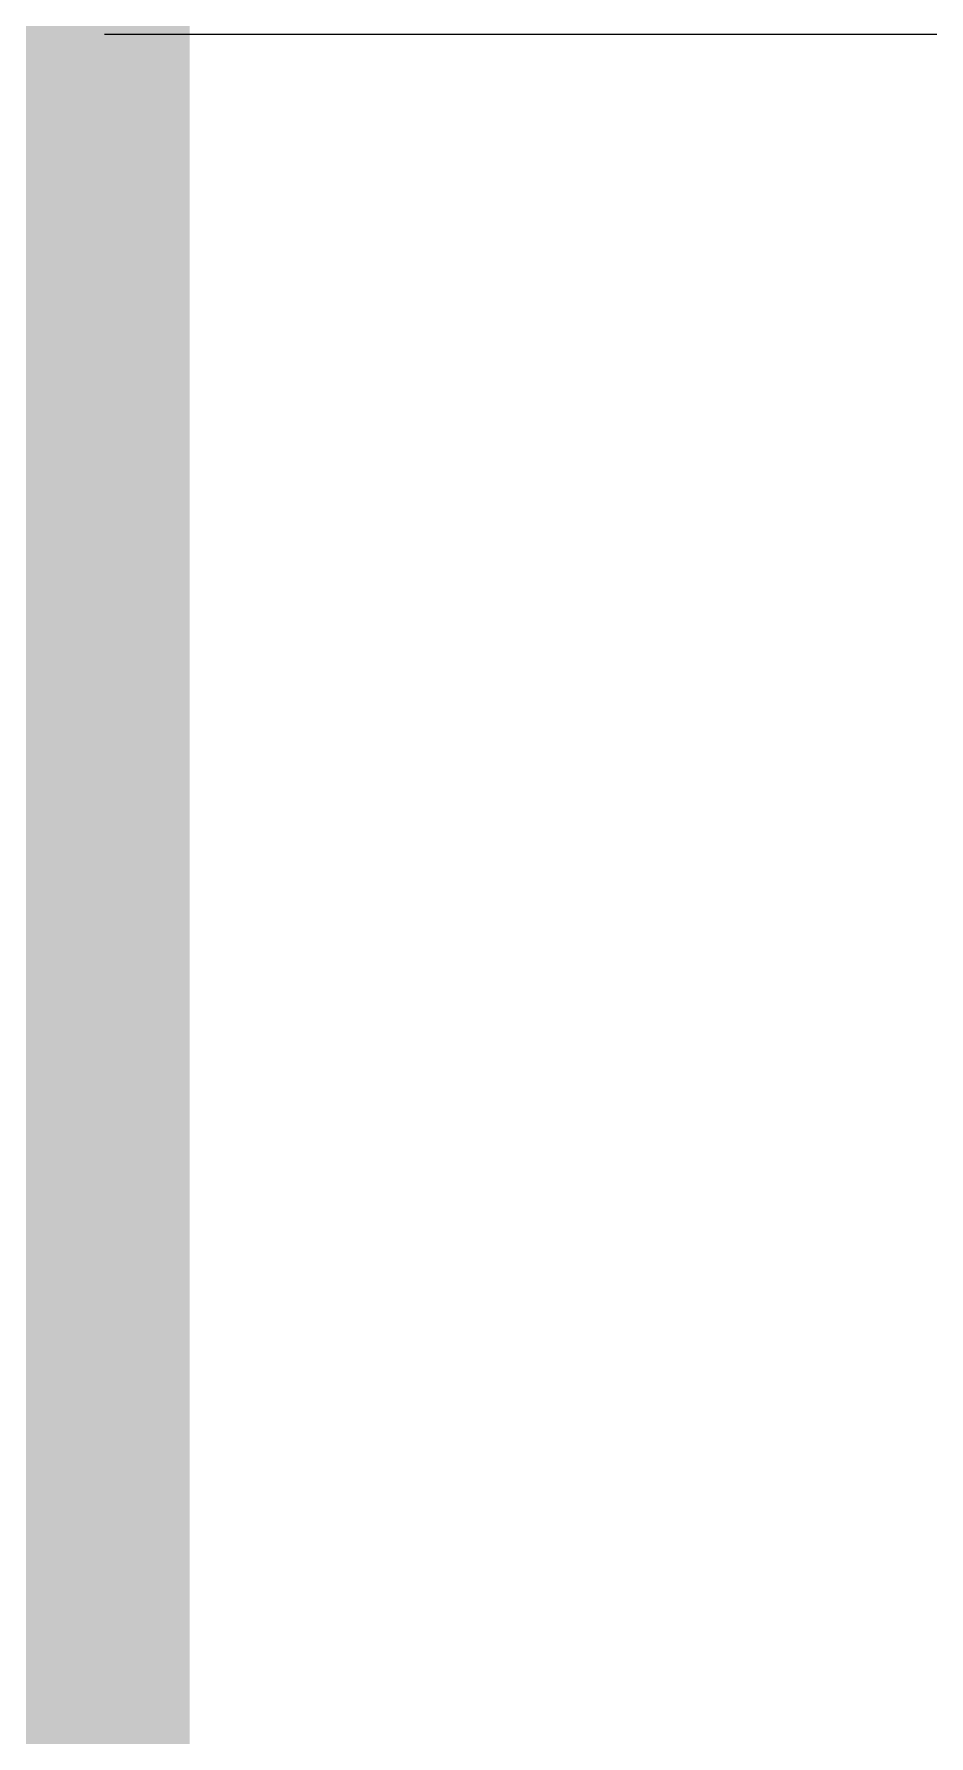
# Model space of a CAD drawing. Header units: inches. Extents: x -4169 to -1846, y 9706 to 12377.
# Drawn here: x -3458.816726 to -3458.814284, y 10510.034753 to 10510.039396 of the extents above; entities that cross this region are included whole.
import ezdxf

# ---------------------------------------------------------------- set-up
doc = ezdxf.new("R2010")
doc.units = ezdxf.units.IN
doc.header["$MEASUREMENT"] = 0
doc.layers.add('P-PIPE-1', color=3, linetype='Continuous', lineweight=5)
doc.layers.add('S-BEAM', color=12, linetype='Continuous', lineweight=9)

# ---------------------------------------------------------------- blocks, each defined once
blk = doc.blocks.new('Dimension Lumber - LVL - 3_5X5_5-V115-ENLARGED RCP - 1ST FLOOR PLAN')
at = {"layer": 'S-BEAM'}
blk.add_line((-15.3677969, -1.75), (-13.4961226, -1.75), dxfattribs=at)

msp = doc.modelspace()

# ---------------------------------------------------------------- hatches: boundary and pattern name
at = {"layer": 'P-PIPE-1'}
h = msp.add_hatch(color=256, dxfattribs=at)
h.paths.add_polyline_path([(-3458.8128961, 10411.1208646), (-3458.8125, 10411.1208646), (-3458.821675, 10649.8579276), (-3460, 10649.8579276), (-3460, 10411.1208646), (-3458.8529631, 10411.1208646)], flags=0)
h.paths.add_polyline_path([(-3459.6926524, 10668.8079276), (-3458.8125, 10668.8079276), (-3458.822381, 10669.0579276), (-3460, 10669.0579276), (-3460, 10668.8079276), (-3459.7676365, 10668.8079276)], flags=0)
h.paths.add_polyline_path([(-3459.4861188, 10707.2079276), (-3458.8125, 10707.2079276), (-3458.8237931, 10707.4579276), (-3460, 10707.4579276), (-3460, 10707.2079276), (-3459.6926524, 10707.2079276)], flags=0)
h.paths.add_polyline_path([(-3458.8125, 10726.4079276), (-3458.8327109, 10949.9708646), (-3460, 10949.9708646), (-3460, 10726.4079276), (-3458.8244899, 10726.4079276)], flags=0)
h.paths.add_polyline_path([(-3459.6926524, 10968.9208646), (-3458.8125, 10968.9208646), (-3458.8334169, 10969.1708646), (-3460, 10969.1708646), (-3460, 10968.9208646), (-3459.8514622, 10968.9208646)], flags=0)
h.paths.add_polyline_path([(-3459.8621878, 11007.3208646), (-3458.8125, 11007.3208646), (-3458.834829, 11007.5708646), (-3460, 11007.5708646), (-3460, 11007.3208646)], flags=0)
h.paths.add_polyline_path([(-3458.8355258, 11026.5208646), (-3458.8125, 11026.5208646), (-3458.8390437, 11122.1893961), (-3460, 11122.1893961), (-3460, 11026.5208646), (-3458.8529631, 11026.5208646)], flags=0)

# ---------------------------------------------------------------- block references
at = {"layer": 'S-BEAM'}
msp.add_blockref('Dimension Lumber - LVL - 3_5X5_5-V115-ENLARGED RCP - 1ST FLOOR PLAN', (-3443.4487367, 10511.7893961), dxfattribs=at)

doc.saveas('drawing.dxf')
